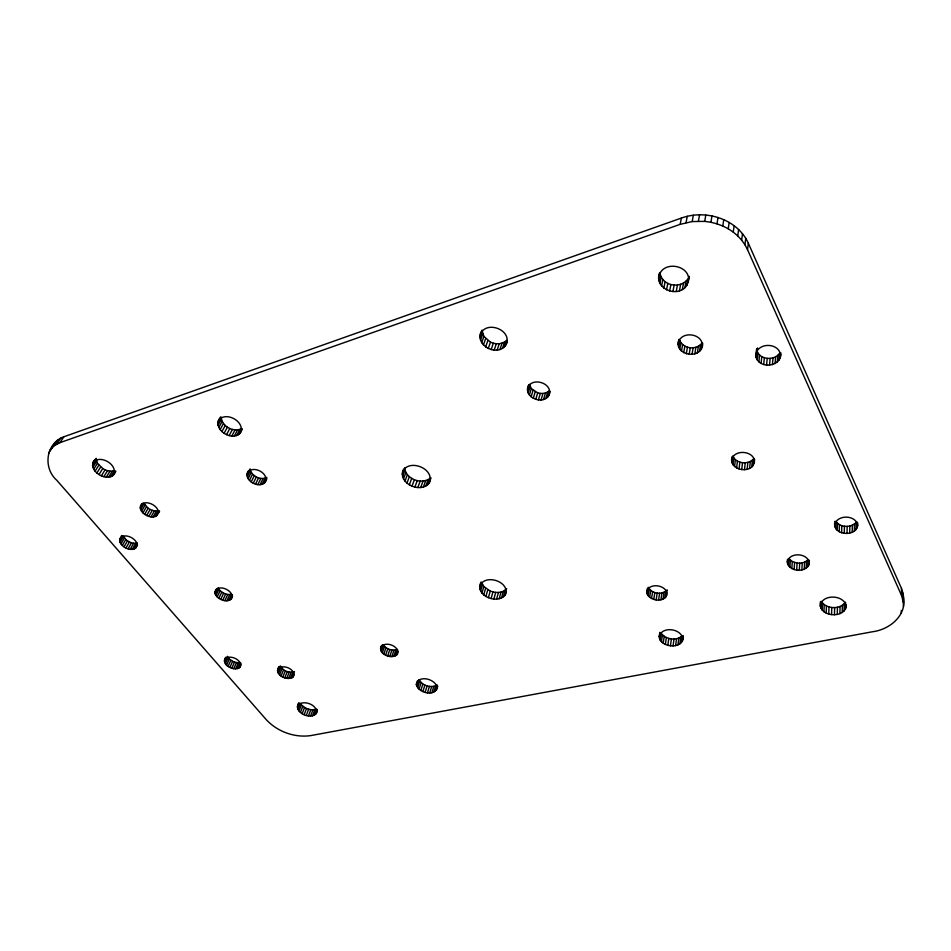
<?xml version="1.0" encoding="UTF-8"?>
<svg xmlns="http://www.w3.org/2000/svg" width="951" height="951" viewBox="0 0 951 951"><rect width="100%" height="100%" fill="white"/><g stroke="black" fill="none" stroke-linecap="round" stroke-linejoin="round"><path stroke-width="1.43" d="M820.333 606.465C820.856 593.258 846.307 594.399 846.081 607.463C841.873 619.565 817.159 615.891 820.463 601.674M834.823 522.075C831.792 536.53 859.478 537.47 857.683 522.991M527.591 388.65C530.789 375.954 553.981 383.087 548.929 395.378C542.581 406.029 522.158 396.603 528.756 384.763M856.055 529.552L856.15 522.456C850.967 527.936 840.684 527.698 836.036 521.647L835.822 528.72M857.16 527.769L857.243 522.087M854.367 531.098L854.473 524.001M852.215 532.298L852.334 525.202M903.295 595.564C907.813 614.869 889.981 629.574 872.471 631.761L310.68 735.61C294.62 737.94 277.526 731.664 266.458 719.883L56.822 480.314C42.795 468.035 45.696 443.309 63.907 436.759L681.392 218.052C705.725 209.208 737.18 218.789 748.33 243.194L901.489 588.455L903.295 595.564L903.391 606.369M849.718 533.107L849.849 526.01M845.368 609.341L845.522 602.209C840.018 609.888 826.205 609.234 821.224 601.294L820.951 608.39M847.008 533.452L847.163 526.355M846.081 607.463L846.128 604.61M844.06 611.053L844.215 603.921M842.206 612.503L842.372 605.371M844.262 533.333L844.429 526.248M841.635 532.762L841.813 525.677M839.899 613.621L840.078 606.488M839.257 531.752L839.448 524.679M837.272 614.358L837.462 607.237M834.455 614.679L834.657 607.558M837.284 530.385L837.486 523.312M831.566 614.56L831.78 607.451M834.954 526.854L835.133 521.196M828.761 614.013L828.999 606.904M826.181 613.074L826.431 605.965M822.175 610.197L822.449 603.1M823.946 611.778L824.208 604.681M119.648 540.679C121.193 531.347 136.373 537.363 137.194 544.721C135.529 553.957 120.551 547.966 119.648 540.679L122.417 535.865M416.324 684.542C418.048 674.485 435.439 678.824 437.044 687.311C435.178 697.261 418.036 692.934 416.324 684.542L417.537 680.69M787.499 559.259C785.039 570.79 804.237 574.19 808.837 564.942L809.051 560.71M808.837 564.942L809.372 560.305M806.27 568.056L806.626 560.995L808.184 559.557L807.827 566.618M804.249 569.173L804.617 562.124L806.626 560.995M801.871 569.911L802.264 562.861L804.617 562.124M799.304 570.22L799.696 563.17L802.264 562.861M796.676 570.089L797.081 563.051L792.278 561.53L788.914 558.641L788.462 565.667M794.144 569.53L794.56 562.493M140.249 507.846C141.806 498.027 157.688 504.149 158.365 511.971C156.677 521.683 141.01 515.597 140.249 507.846L143.03 503.008M791.838 568.567L792.278 561.53M789.912 567.248L790.352 560.222M787.583 563.907L787.856 559.699M480.255 335.156C484.867 319.405 513.005 329.712 506.063 344.702C497.611 358.158 472.599 344.417 482.062 330.092M779.035 360.06L779.606 353.308C774.221 360.905 760.17 359.965 756.889 350.871L756.188 357.588C760.372 369.761 782.364 366.42 780.771 352.773M780.141 357.849L780.486 353.796M777.312 361.998L777.894 355.246M775.065 363.544L775.647 356.791M772.414 364.613L773.02 357.861M769.525 365.148L770.155 358.384M766.565 365.113L767.207 358.361M732.139 456.623C728.121 468.617 746.856 474.18 753.263 465.396L753.929 458.513C748.663 465.134 736.133 463.945 732.805 455.957M763.701 364.506L764.354 357.766M753.263 465.396L754.654 459.345M751.682 467.06L752.372 460.165M749.614 468.368L750.303 461.485M761.097 363.377L761.763 356.649M646.787 592.402C647.988 581.739 668.244 584.782 666.853 595.207C662.633 604.693 643.042 599.308 647.476 588.3M747.177 469.247L747.878 462.364M758.886 361.784L759.576 355.056M744.502 469.663L745.227 462.78M756.188 357.588L755.843 355.234L757.555 347.959M757.222 359.823L757.923 353.094M755.843 355.234L756.639 348.839M702.682 343.168C703.443 360.5 672.583 356.019 678.931 339.59M741.756 469.58L742.493 462.697M115.856 471.149C110.91 485.581 85.031 471.007 94.898 459.523M739.082 468.998L739.83 462.127M736.645 467.963L737.417 461.092M734.588 466.525L735.361 459.666M733.007 464.777L733.792 457.918M732.008 462.816L732.65 457.324M402.451 472.112C408.252 457.811 435.689 468.653 429.186 483.025C420.806 494.092 397.221 483.286 403.414 469.544M702.064 347.151C704.643 333.991 682.057 329.926 678.455 342.229M903.45 602.779L901.631 595.671L747.522 249.649L748.33 243.194M214.843 592.366C216.947 583.724 231.521 589.085 232.222 596.42C230.023 604.967 215.639 599.641 214.843 592.366L216.638 588.681M747.522 249.649L744.93 244.752L745.762 238.309M744.93 244.752L741.661 240.151L742.505 233.72M681.403 642.614L682.342 635.743C676.482 641.236 665.724 639.607 661.171 633.176L660.125 640.011C665.225 648.261 683.389 648.546 683.234 636.576M682.414 641.057L683.163 635.553M741.661 240.151L737.738 235.907L738.618 229.5M679.87 643.946L680.821 637.075M675.59 645.622L676.553 638.763M677.897 644.956L678.859 638.097M247.189 473.313C251.979 464.136 270.036 473.17 265.067 482.454C258.363 489.194 242.529 479.803 248.437 470.84M673.058 645.895L674.033 639.036M737.738 235.907L733.245 232.092L734.148 225.708M224.507 659.828C228.727 653.385 243.456 659.887 239.961 667.305C234.196 671.929 220.68 665.07 225.625 657.379M670.419 645.777L671.418 638.917M733.245 232.092L728.24 228.775L729.167 222.403M667.816 645.253L668.826 638.406M665.379 644.374L666.389 637.515M663.216 643.161L664.238 636.314M666.08 596.752L667.127 589.905C662.205 595.421 651.685 593.769 648.344 587.29L647.203 594.113M728.24 228.775L722.784 226.005L723.759 219.645M661.432 641.687L662.467 634.84M731.664 460.736C732.793 448.052 756.806 450.643 754.25 463.482M664.773 598.084L665.819 591.237M660.125 640.011L659.186 636.445L659.816 632.332M659.364 638.24L660.208 632.772M701.089 349.362L702.123 342.729C696.964 350.527 683.151 349.136 679.81 340.351L678.657 346.949M663.013 599.106L664.071 592.259M658.567 600.057L659.649 593.21M699.496 351.299L700.53 344.666M660.909 599.784L661.967 592.937M722.784 226.005L716.995 223.83L718.005 217.482M697.368 352.845L698.414 346.212M694.824 353.915L695.894 347.281M656.131 599.915L657.224 593.079M692.031 354.45L693.113 347.816M653.753 599.38L654.847 592.544M651.542 598.464L652.659 591.641M648.178 595.754L649.307 588.931M689.142 354.426L690.236 347.793M716.995 223.83L710.932 222.272L711.978 215.936M649.652 597.24L650.781 590.416M686.313 353.831L687.418 347.21M49.868 450.489L53.993 445.841L59.937 442.667L680.155 224.353L692.173 221.559L704.715 221.369L705.797 215.045M683.71 352.714L684.839 346.093M681.487 351.133L682.628 344.512M679.775 349.172L680.916 342.562M678.206 344.595L679.133 339.317M659.78 272.533C652.838 288.462 678.17 298.864 686.788 285.395L689.225 276.313M698.426 221.131L699.556 214.807M686.788 285.395L689.106 277.395M684.851 287.666L686.016 281.187L687.942 278.916M682.354 289.496L683.531 283.006L686.016 281.187M679.442 290.792L680.631 284.313L683.531 283.006M692.173 221.559L693.338 215.247M676.232 291.493L677.445 285.015L680.631 284.313M672.916 291.577L674.14 285.098L677.445 285.015M686.051 222.641L687.252 216.329M277.68 669.456C281.995 663.049 297.021 669.456 293.11 676.957C287.238 681.546 273.757 674.841 278.714 666.972M479.589 587.183C482.787 573.489 508.678 580.265 505.92 593.65C499.239 605.811 473.574 595.873 481.111 581.941M669.635 291.03L670.883 284.551C665.926 283.208 661.468 279.451 660.291 274.328L658.972 280.759M666.544 289.877L667.816 283.41M680.155 224.353L681.392 218.052M218.219 421.234C224.579 409.857 246.642 421.923 240.056 433.347C230.962 442.215 210.896 428.069 220.525 417.073M663.822 288.177L665.106 281.722M661.575 286.025L662.871 279.57M787.309 562.065C789.223 551.746 808.172 552.793 809.242 563.123M659.935 283.505L661.242 277.062M688.084 282.792C692.839 266.114 664.369 259.433 659.257 275.101M658.734 277.906L659.792 272.771M834.74 524.904C836.761 514.122 856.792 514.705 857.636 525.832M659.186 636.445C662.086 625.687 682.033 628.575 682.854 639.322M504.945 595.362L506.372 590.084M501.51 597.941L503.305 591.344L506.728 588.764M503.459 596.812L505.243 590.214M499.204 598.69L501.011 592.104L503.305 591.344M496.624 599.047L498.443 592.461L501.011 592.104M380.448 648.404C383.277 640.035 399.777 645.444 397.601 653.836C392.739 660.434 377.357 654.288 381.339 645.848M493.878 598.975L495.709 592.402L498.443 592.461M548.929 395.378L550.023 391.479M545.815 398.552L547.645 392.026L549.452 390.623L547.633 397.149M491.108 598.5L492.951 591.926L495.709 592.402M543.58 399.503L545.422 392.989L547.645 392.026M488.41 597.632L490.264 591.058L483.809 586.553L481.705 582.63L479.803 589.192M541.071 399.979L542.926 393.464L545.422 392.989M485.913 596.408L487.78 589.846M483.714 594.886L485.592 588.324M481.919 593.115L483.809 586.553M538.421 399.931L540.287 393.417L542.926 393.464M535.782 399.361L537.66 392.858L531.312 388.543L529.505 384.335L527.567 390.813M480.588 591.189L482.49 584.627M533.297 398.314L535.199 391.812M531.134 396.84L533.047 390.35M528.174 392.977L530.111 386.498M529.386 395.034L531.312 388.543M433.727 692.197L435.665 685.754L437.187 684.875M435.249 691.329L436.794 686.17M436.343 690.188L437.496 686.313M436.949 688.821L437.722 686.242M431.861 692.756L433.811 686.313L435.665 685.754M429.733 692.97L431.695 686.527L433.811 686.313M427.463 692.839L429.424 686.396L431.695 686.527M425.145 692.352L427.118 685.921L429.424 686.396M420.865 690.474L422.862 684.042L418.797 679.703L416.776 686.123M422.91 691.555L424.895 685.124L422.862 684.042M419.094 689.166L421.103 682.735M417.715 687.692L419.724 681.261M297.378 706.688L298.769 702.932C292.147 713.167 314.341 722.047 317.325 710.968M506.063 344.702L507.323 340.874M502.473 348.339L504.589 341.956L506.657 340.339L504.541 346.723M499.964 349.481L502.104 343.097L504.589 341.956M395.414 655.833L397.566 649.426C392.62 651.364 386.427 649.295 383.443 644.956L381.22 651.34M396.722 654.966L398.017 651.126M393.75 656.38L395.913 649.985M497.147 350.087L499.299 343.703L502.104 343.097M389.755 656.452L391.931 650.044M494.163 350.123L496.327 343.751L499.299 343.703M391.824 656.594L393.987 650.187M387.651 655.952L389.827 649.557M385.63 655.144L387.83 648.748M491.156 349.588L493.331 343.216L496.327 343.751M316.398 713.464C318.24 704.857 303.25 699.211 297.794 705.404M488.255 348.518L490.454 342.158L483.916 336.381L482.323 331.34L480.065 337.676M383.824 654.062L386.023 647.667M382.326 652.766L384.537 646.383M485.64 346.972L487.851 340.613M380.59 649.854L382.361 644.742M483.405 344.999L485.64 338.651M481.681 342.717L483.916 336.381M480.552 340.232L482.799 333.896M427.712 484.737L430.018 478.294C421.352 484.986 405.804 478.995 404.615 467.916L402.178 474.311M429.186 483.025L431.029 477.866M425.751 486.092L428.057 479.649M423.373 487.031L425.691 480.588M420.699 487.506L423.029 481.063M417.834 487.506L420.176 481.075M414.909 487.043L417.263 480.612M412.033 486.116L414.41 479.684M409.358 484.772L411.735 478.353M406.969 483.072L409.358 476.665M404.971 481.099L407.385 474.68M314.175 715.33L316.517 709.101C310.763 711.063 303.69 708.459 300.421 703.36L298.008 709.565M403.474 478.912L405.899 472.504M315.494 714.522L317.372 709.541M310.561 716.032L312.927 709.803M402.535 476.617L404.96 470.21M312.499 715.841L314.852 709.612M308.457 715.889L310.822 709.672M306.281 715.425L308.659 709.208M304.154 714.665L306.543 708.459M300.421 712.406L302.834 706.213M302.168 713.642L304.558 707.437M299.018 711.027L301.431 704.822M297.449 708.091L299.387 703.134M291.969 677.766L294.465 671.537M293.11 676.957L294.109 674.461M288.676 678.455L291.196 672.238L292.967 672.048L290.459 678.277M286.738 678.313L289.259 672.095L291.196 672.238M284.741 677.837L287.273 671.62L289.259 672.095M281.032 676.03L283.576 669.825L280.26 665.866M282.804 677.064L285.336 670.847L283.576 669.825M279.535 674.806L282.09 668.601M277.442 670.705L278.988 666.984M277.692 672.072L279.749 667.103M278.393 673.463L280.961 667.257M238.867 668.113L241.043 663.204M239.961 667.305L241.043 664.844M235.682 668.815L238.404 662.681L240.127 662.49L237.405 668.624M233.768 668.672L236.502 662.538L238.404 662.681M231.794 668.208L234.528 662.074L236.502 662.538M229.857 667.436L232.603 661.302L229.322 659.067L227.408 656.321L224.626 662.443M226.564 665.189L229.322 659.067M228.074 666.413L230.843 660.279M225.387 663.846L228.157 657.712M224.329 661.076L226.005 657.403M231.331 598.999L232.496 596.539M228.668 600.533L231.569 594.363C226.362 595.35 220.394 592.616 218.148 587.742L215.164 593.888M230.19 599.926L232.519 594.993M224.828 600.652L227.753 594.494M226.849 600.782L229.762 594.613M222.748 600.164L225.684 594.006M220.703 599.344L223.651 593.186M218.825 598.238L221.785 592.081M215.984 595.433L218.944 589.275M217.22 596.907L220.18 590.761M262.06 484.368L265.091 478.163L266.803 477.39L263.772 483.595M265.067 482.454L266.874 478.722M260.027 484.725L263.07 478.519L265.091 478.163M257.804 484.641L260.859 478.436L263.07 478.519M255.498 484.13L258.565 477.925L260.859 478.436M253.263 483.203L256.342 477.01L252.562 474.192L250.386 470.638L247.272 476.82M251.207 481.931L254.297 475.738M113.656 474.739C117.96 464.694 100.889 454.614 93.388 461.901M249.459 480.386L252.562 474.192M248.128 478.65L251.23 472.469M246.951 475.013L250.065 468.831M238.546 434.678L241.792 428.532C233.673 432.871 221.666 426.357 221.191 417.085L217.827 423.195M240.056 433.347L242.35 429.198M236.597 435.606L239.854 429.46M234.303 436.069L237.56 429.935M231.782 436.057L235.052 429.923M229.155 435.558L232.436 429.424M226.552 434.607L229.845 428.485M224.103 433.264L227.42 427.142M221.928 431.564L225.256 425.442M220.133 429.602L223.473 423.492M218.813 427.486L222.165 421.376M218.029 425.323L221.381 419.213M156.487 515.953L159.197 511.091M158.246 513.54L159.602 511.115M135.446 548.465L137.479 544.852M153.099 516.964L156.499 510.901L158.353 510.592L154.954 516.655M132.189 549.405L135.589 543.378L137.372 543.092L133.984 549.131M151.031 516.88L154.431 510.818L156.499 510.901M130.192 549.309L133.592 543.271L135.589 543.378M148.855 516.381L152.267 510.318L154.431 510.818M146.704 515.513L150.139 509.451L152.267 510.318M128.076 548.822L131.5 542.795L133.592 543.271M144.707 514.313L148.142 508.262L144.148 503.483L140.677 509.534M125.996 547.978L129.419 541.951L131.5 542.795M122.346 545.446L125.794 539.431L123.547 536.257L120.088 542.272M142.971 512.862L146.418 506.812M124.046 546.837L127.482 540.81L125.794 539.431M121.003 543.901L124.45 537.874M141.604 511.234L145.063 505.195M140.344 506.277L141.735 503.852M119.719 539.181L121.68 535.496M112.384 475.952L115.321 471.161M108.616 477.188L112.289 471.197L114.346 470.793L110.673 476.784M106.298 477.152L109.983 471.161L112.289 471.197M103.849 476.677L107.546 470.697L109.983 471.161M101.388 475.785L105.097 469.806L107.546 470.697M99.035 474.525L102.756 468.546L97.466 463.232L96.229 459.297L92.449 465.253M96.895 472.956L100.64 466.989M95.088 471.149L98.845 465.182M93.709 469.2L97.466 463.232M92.806 467.203L96.574 461.235M92.651 463.458L94.91 459.88M94.648 460.676L96.158 458.287M56.763 444.058L60.733 438.161M59.937 442.667L63.907 436.759M48.56 453.258L55.669 442.108M53.993 445.841L57.975 439.944M757.269 350.634C762.952 342.075 779.891 344.357 780.545 355.472M797.081 563.051L799.696 563.17M704.715 221.369L710.932 222.272M670.883 284.551L674.14 285.098M537.66 392.858L540.287 393.417M490.264 591.058L492.951 591.926M424.895 685.124L427.118 685.921M490.454 342.158L493.331 343.216M285.336 670.847L287.273 671.62M232.603 661.302L234.528 662.074M256.342 477.01L258.565 477.925M102.756 468.546L105.097 469.806M127.482 540.81L129.419 541.951M148.142 508.262L150.139 509.451M902.713 591.974L902.868 599.201M901.489 588.455L901.631 595.671M901.275 610.435L901.334 613.324"/></g></svg>
